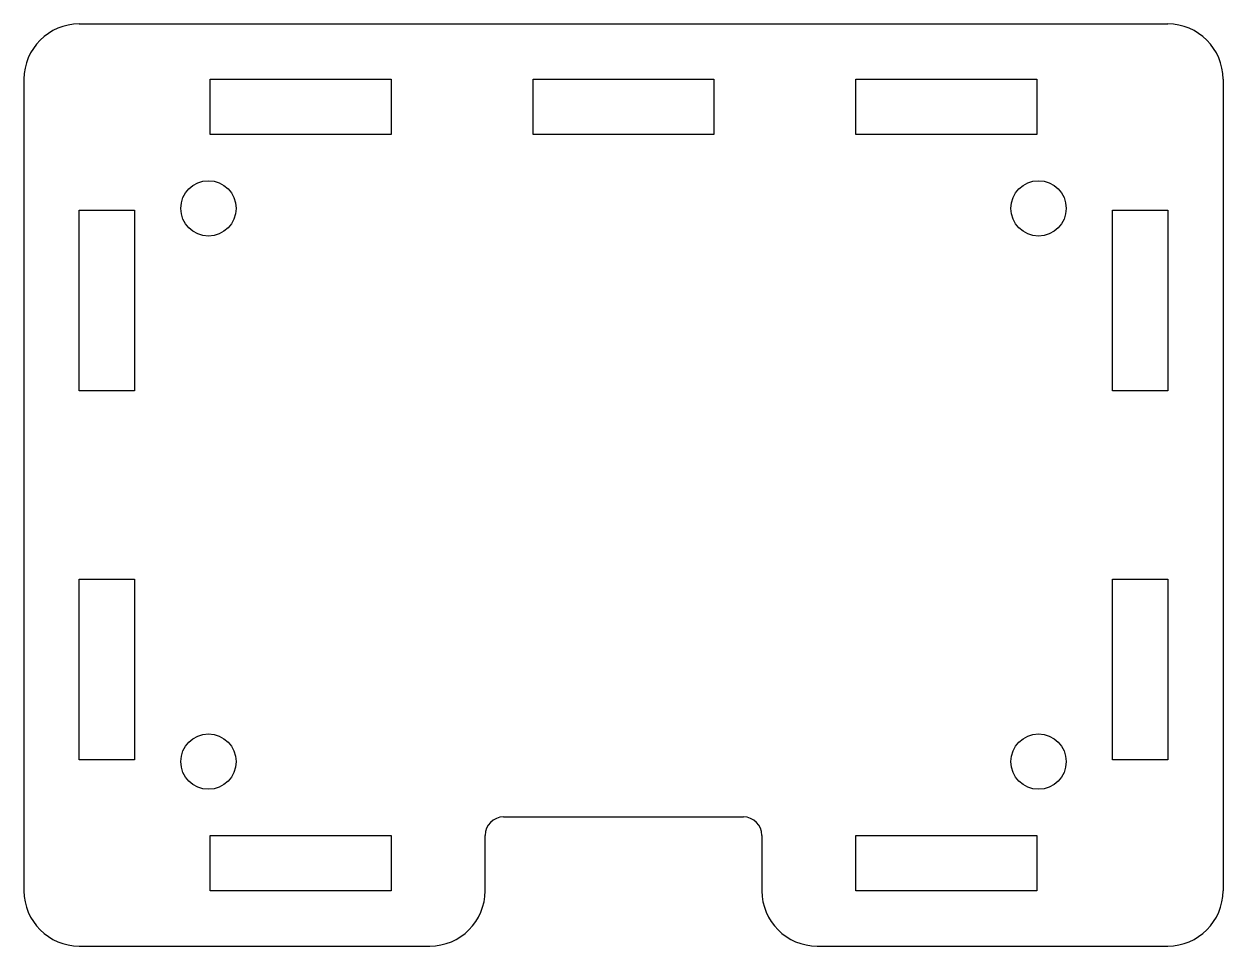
# Model space of a CAD drawing. Extents: x 0 to 65, y 0 to 50.
import ezdxf

# ---------------------------------------------------------------- set-up
doc = ezdxf.new("R2010")
doc.units = 0
doc.layers.get('0').update_dxf_attribs({"linetype": 'continuous'})

# ---------------------------------------------------------------- blocks, each defined once
blk = doc.blocks.new('FILLET002')
at = {"color": 0}
for p, q in [((3, 50), (62, 50)), ((0, 47), (0, 3)), ((10.1, 47), (19.9, 47)), ((10.1, 44), (10.1, 47)), ((19.9, 47), (19.9, 44)), ((27.6, 47), (37.4, 47)), ((27.6, 44), (27.6, 47)), ((37.4, 47), (37.4, 44)), ((45.1, 47), (54.9, 47)), ((45.1, 44), (45.1, 47)), ((54.9, 47), (54.9, 44)), ((65, 47), (65, 3)), ((19.9, 44), (10.1, 44)), ((37.4, 44), (27.6, 44)), ((54.9, 44), (45.1, 44)), ((3, 39.9), (6, 39.9)), ((3, 30.1), (3, 39.9)), ((6, 39.9), (6, 30.1)), ((59, 39.9), (62, 39.9)), ((59, 30.1), (59, 39.9)), ((62, 39.9), (62, 30.1)), ((6, 30.1), (3, 30.1)), ((62, 30.1), (59, 30.1)), ((3, 19.9), (6, 19.9)), ((3, 10.1), (3, 19.9)), ((6, 19.9), (6, 10.1)), ((59, 19.9), (62, 19.9)), ((59, 10.1), (59, 19.9)), ((62, 19.9), (62, 10.1)), ((6, 10.1), (3, 10.1)), ((62, 10.1), (59, 10.1)), ((26, 7), (39, 7)), ((10.1, 6), (19.9, 6)), ((10.1, 3), (10.1, 6)), ((19.9, 6), (19.9, 3)), ((25, 3), (25, 6)), ((40, 6), (40, 3)), ((45.1, 6), (54.9, 6)), ((45.1, 3), (45.1, 6)), ((54.9, 6), (54.9, 3)), ((19.9, 3), (10.1, 3)), ((54.9, 3), (45.1, 3)), ((3, 0), (22, 0)), ((43, 0), (62, 0))]:
    blk.add_line(p, q, dxfattribs=at)
for centre in [(10, 40), (55, 40), (10, 10), (55, 10)]:
    blk.add_circle(centre, 1.5, dxfattribs=at)
for centre, radius, start, end in [((3, 47), 3, 90, -180), ((62, 47), 3, 0, 90), ((26, 6), 1, 90, 180), ((39, 6), 1, 0, 90), ((3, 3), 3, 180, -90), ((22, 3), 3, -90, 0), ((43, 3), 3, 180, -90), ((62, 3), 3, -90, 0)]:
    blk.add_arc(centre, radius, start, end, dxfattribs=at)

msp = doc.modelspace()

# ---------------------------------------------------------------- block references
at = {"color": 0}
msp.add_blockref('FILLET002', (0, 0), dxfattribs=at)

doc.saveas('drawing.dxf')
